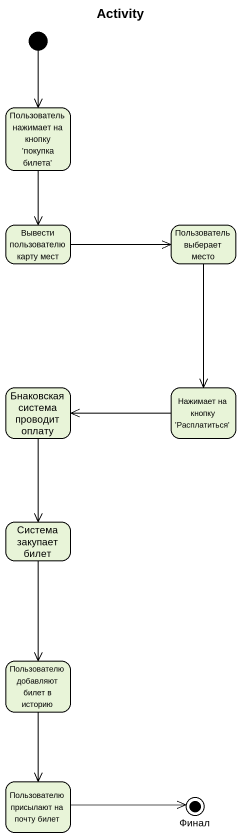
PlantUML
@startuml
title Activity
hide empty description
state "Пользователь нажимает на кнопку 'покупка билета'" as Пользователь_нажимает_на
state "Вывести пользователю карту мест" as Вывести_пользователю_карту
state "Пользователь выберает место" as Пользователь_выберает_место
state "Бнаковская система проводит оплату" as Бнаковская_система_проводит
state "Нажимает на кнопку 'Расплатиться'" as Нажимает_на_кнопку
state "Система закупает билет" as Система_закупает_билет
state "Пользователю добавляют билет в историю" as Пользователю_добавляют
state "Пользователю присылают на почту билет" as Пользователю_присылают_на
state Финал <<end>>
[*] --> Пользователь_нажимает_на
Пользователь_нажимает_на --> Вывести_пользователю_карту
Вывести_пользователю_карту -right-> Пользователь_выберает_место
Пользователь_выберает_место --> Нажимает_на_кнопку
Бнаковская_система_проводит --> Система_закупает_билет
Нажимает_на_кнопку -left-> Бнаковская_система_проводит
Система_закупает_билет --> Пользователю_добавляют
Пользователю_добавляют --> Пользователю_присылают_на
Пользователю_присылают_на -right-> Финал
@enduml
